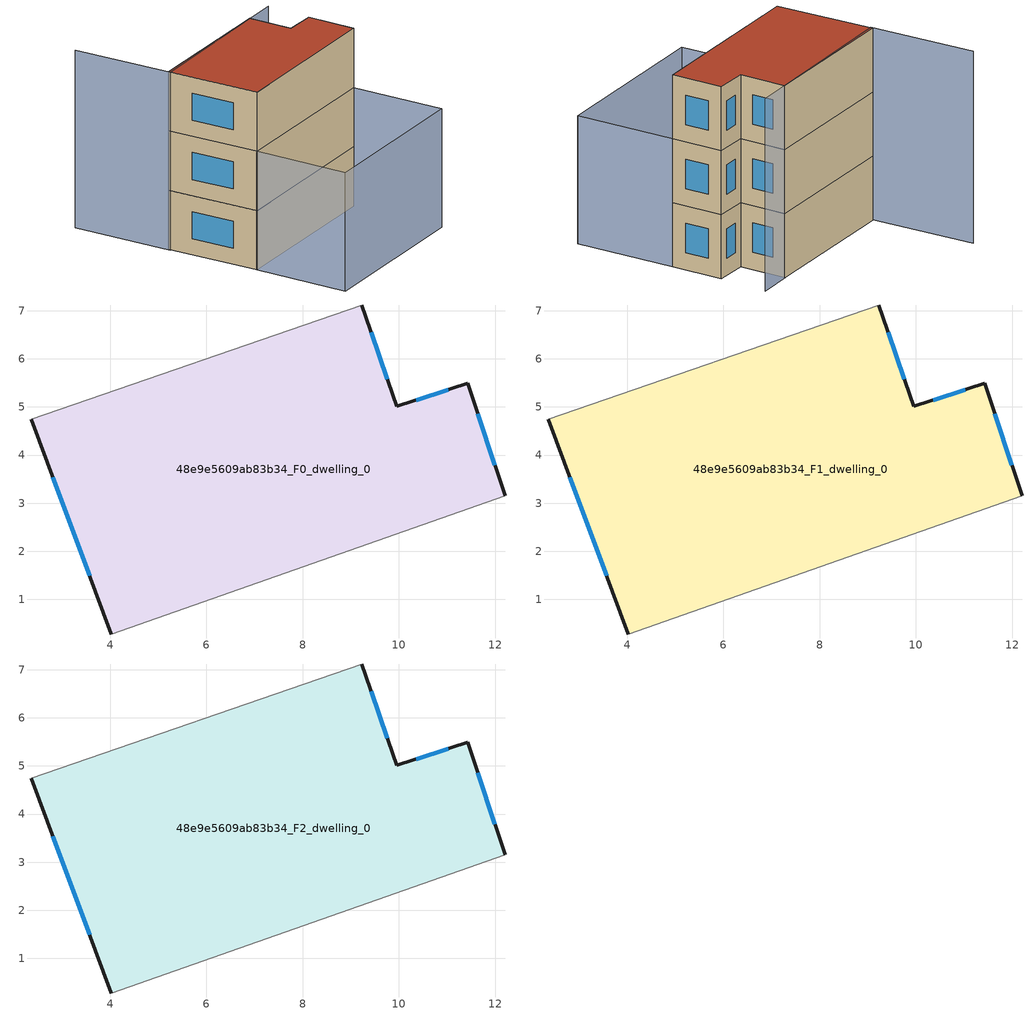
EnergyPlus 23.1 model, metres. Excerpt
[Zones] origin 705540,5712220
48e9e5609ab83b34_F0_dwelling_0
 floor ground (EU_floor_Construction): 11.43,5.49 12.21,3.15 4.02,0.28 2.36,4.75 9.23,7.12 9.96,5.01 z0
 wall outside (EU_wall_Construction): 12.21,3.15 11.43,5.49 9.96,5.01 9.23,7.12 / 2.36,4.75 4.02,0.28 z0:3
 wall adiabatic (EU_wall_Construction): 4.02,0.28 12.21,3.15 / 9.23,7.12 2.36,4.75 z0:3
 window (EU_Window_Construction): 11.03,5.36 10.36,5.14 / 12,3.78 11.64,4.86 / 2.81,3.54 3.57,1.49 / 9.76,5.58 9.42,6.55 z0.81:2.19
48e9e5609ab83b34_F1_dwelling_0
 floor to 48e9e5609ab83b34_F0_dwelling_0 (EU_floor_Construction): 11.43,5.49 12.21,3.15 4.02,0.28 2.36,4.75 9.23,7.12 9.96,5.01 z3
 wall outside (EU_wall_Construction): 12.21,3.15 11.43,5.49 9.96,5.01 9.23,7.12 / 2.36,4.75 4.02,0.28 z3:6
 wall adiabatic (EU_wall_Construction): 4.02,0.28 12.21,3.15 / 9.23,7.12 2.36,4.75 z3:6
 window (EU_Window_Construction): 11.03,5.36 10.36,5.14 / 12,3.78 11.64,4.86 / 2.81,3.54 3.57,1.49 / 9.76,5.58 9.42,6.55 z3.81:5.19
48e9e5609ab83b34_F2_dwelling_0
 floor to 48e9e5609ab83b34_F1_dwelling_0 (EU_floor_Construction): 11.43,5.49 12.21,3.15 4.02,0.28 2.36,4.75 9.23,7.12 9.96,5.01 z6
 wall outside (EU_wall_Construction): 12.21,3.15 11.43,5.49 9.96,5.01 9.23,7.12 / 2.36,4.75 4.02,0.28 z6:9
 wall adiabatic (EU_wall_Construction): 4.02,0.28 12.21,3.15 / 9.23,7.12 2.36,4.75 z6:9
 window (EU_Window_Construction): 11.03,5.36 10.36,5.14 / 12,3.78 11.64,4.86 / 2.81,3.54 3.57,1.49 / 9.76,5.58 9.42,6.55 z6.81:8.19
 roof outside (EU_roof_Construction): 12.21,3.15 11.43,5.49 9.96,5.01 9.23,7.12 2.36,4.75 4.02,0.28 z9
shading: 4.02,0.28 12.21,3.15 / 12.21,3.15 13.79,-1.36 / 13.79,-1.36 5.6,-4.23 / 5.6,-4.23 4.02,0.28 z0:6; 10.81,7.7 2.37,4.62 / 2.37,4.62 0.62,9.42 z0:9
[Building]
EU S2 Campaign: North Axis=0; Terrain=City; Solar Distribution=FullExterior
[Site:Location]
London: Latitude=51.5; Longitude=-0.5; Time Zone=0; Elevation=25
[SizingPeriod:WeatherFileDays]
AnnualSizingPeriod: Begin Month=1; Begin Day of Month=1; End Month=12; End Day of Month=31; Day of Week for Start Day=Monday; Use Weather File Daylight Saving Period=No; Use Weather File Rain and Snow Indicators=No
[MATERIAL]
EU_InternalMass_Material: Roughness=MediumRough; Thickness=0.1; Conductivity=1; Density=1800; Specific Heat=900; Thermal Absorptance=0.9; Solar Absorptance=0.7; Visible Absorptance=0.7
[MATERIAL:NOMASS] Roughness=MediumRough; Thermal Absorptance=0.9; Solar Absorptance=0.7; Visible Absorptance=0.7
Name | Thermal Resistance
EU_wall_NoMass | 0.727863
EU_roof_NoMass | 0.773354
EU_floor_NoMass | 1.79329
[WINDOWMATERIAL:SIMPLEGLAZINGSYSTEM]
EU_Window_SimpleGlazing: UFactor=2.58614; Solar Heat Gain Coefficient=0.76; Visible Transmittance=0.76
[CONSTRUCTION]
EU_wall_Construction: EU_wall_NoMass
EU_roof_Construction: EU_roof_NoMass
EU_floor_Construction: EU_floor_NoMass
EU_Window_Construction: EU_Window_SimpleGlazing
EU_InternalMass_Construction: EU_InternalMass_Material
[ZONE] Type=1; Multiplier=1; Ceiling Height=autocalculate; Floor Area=autocalculate; Part of Total Floor Area=Yes
Name | Volume
48e9e5609ab83b34_F0_dwelling_0 | 114.069
48e9e5609ab83b34_F1_dwelling_0; 48e9e5609ab83b34_F2_dwelling_0 | 114.07
[INTERNALMASS] Construction=EU_InternalMass_Construction; Surface Area=38.0232
Name | Zone or ZoneList
48e9e5609ab83b34_F0_dwelling_0_EU_InternalMass | 48e9e5609ab83b34_F0_dwelling_0
48e9e5609ab83b34_F1_dwelling_0_EU_InternalMass | 48e9e5609ab83b34_F1_dwelling_0
48e9e5609ab83b34_F2_dwelling_0_EU_InternalMass | 48e9e5609ab83b34_F2_dwelling_0
[OTHEREQUIPMENT] Fuel Type=Electricity; Design Level Calculation Method=Watts/Area; Power per Zone Floor Area=1; Fraction Latent=0; Fraction Radiant=0; Fraction Lost=0; Carbon Dioxide Generation Rate=0; EndUse Subcategory=EU_Step8_InternalGains
Name | Zone or ZoneList or Space or SpaceList | Schedule
EU_Step8_InternalGain_48e9e5609ab83b34_F0_dwelling_0_f000 | 48e9e5609ab83b34_F0_dwelling_0 | EU_Step8_GainSchedule_48e9e5609ab83b34_F0_dwelling_0_f000
EU_Step8_InternalGain_48e9e5609ab83b34_F1_dwelling_0_f000 | 48e9e5609ab83b34_F1_dwelling_0 | EU_Step8_GainSchedule_48e9e5609ab83b34_F1_dwelling_0_f000
EU_Step8_InternalGain_48e9e5609ab83b34_F2_dwelling_0_f000 | 48e9e5609ab83b34_F2_dwelling_0 | EU_Step8_GainSchedule_48e9e5609ab83b34_F2_dwelling_0_f000
[ZONEVENTILATION:DESIGNFLOWRATE] Schedule=EU_AlwaysOn; Design Flow Rate Calculation Method=AirChanges/Hour; Air Changes per Hour=0.484901; Ventilation Type=Natural; Fan Pressure Rise=0; Fan Total Efficiency=1; Constant Term Coefficient=1; Temperature Term Coefficient=0; Velocity Term Coefficient=0; Velocity Squared Term Coefficient=0; Minimum Indoor Temperature=-100; Maximum Indoor Temperature=100; Delta Temperature=-100; Minimum Outdoor Temperature=-100; Maximum Outdoor Temperature=100; Maximum Wind Speed=40
Name | Zone or ZoneList or Space or SpaceList
EU_ConstantAir_48e9e5609ab83b34_F0_dwelling_0 | 48e9e5609ab83b34_F0_dwelling_0
EU_ConstantAir_48e9e5609ab83b34_F1_dwelling_0 | 48e9e5609ab83b34_F1_dwelling_0
EU_ConstantAir_48e9e5609ab83b34_F2_dwelling_0 | 48e9e5609ab83b34_F2_dwelling_0
[HVACTEMPLATE:THERMOSTAT] Constant Heating Setpoint=20; Constant Cooling Setpoint=50
EU_HeatOnly_48e9e5609ab83b34_F0_dwelling_0; EU_HeatOnly_48e9e5609ab83b34_F1_dwelling_0; EU_HeatOnly_48e9e5609ab83b34_F2_dwelling_0
[HVACTEMPLATE:ZONE:IDEALLOADSAIRSYSTEM] System Availability Schedule=EU_AlwaysOn; Maximum Heating Supply Air Temperature=50; Minimum Cooling Supply Air Temperature=13; Maximum Heating Supply Air Humidity Ratio=0.0156; Minimum Cooling Supply Air Humidity Ratio=0.0077; Heating Limit=NoLimit; Cooling Limit=NoLimit; Heating Availability Schedule=EU_AlwaysOn; Cooling Availability Schedule=EU_CoolingOff; Dehumidification Control Type=ConstantSensibleHeatRatio; Cooling Sensible Heat Ratio=0.7; Dehumidification Setpoint=60; Humidification Control Type=None; Humidification Setpoint=30; Outdoor Air Method=None; Outdoor Air Flow Rate per Person=0.00944; Outdoor Air Flow Rate per Zone Floor Area=0; Outdoor Air Flow Rate per Zone=0; Demand Controlled Ventilation Type=None; Outdoor Air Economizer Type=NoEconomizer; Heat Recovery Type=None; Sensible Heat Recovery Effectiveness=0.7; Latent Heat Recovery Effectiveness=0.65
Name | Template Thermostat
48e9e5609ab83b34_F0_dwelling_0 | EU_HeatOnly_48e9e5609ab83b34_F0_dwelling_0
48e9e5609ab83b34_F1_dwelling_0 | EU_HeatOnly_48e9e5609ab83b34_F1_dwelling_0
48e9e5609ab83b34_F2_dwelling_0 | EU_HeatOnly_48e9e5609ab83b34_F2_dwelling_0
[SIZING:ZONE] Zone Cooling Design Supply Air Temperature Input Method=SupplyAirTemperature; Zone Cooling Design Supply Air Temperature=13; Zone Heating Design Supply Air Temperature Input Method=SupplyAirTemperature; Zone Heating Design Supply Air Temperature=50; Zone Cooling Design Supply Air Humidity Ratio=0.008; Zone Heating Design Supply Air Humidity Ratio=0.008; Cooling Design Air Flow Method=DesignDay; Cooling Design Air Flow Rate=0; Cooling Minimum Air Flow per Zone Floor Area=0.000762; Cooling Minimum Air Flow=0; Cooling Minimum Air Flow Fraction=0.2; Heating Design Air Flow Method=DesignDay; Heating Design Air Flow Rate=0; Heating Maximum Air Flow per Zone Floor Area=0.002032; Heating Maximum Air Flow=0.141576; Heating Maximum Air Flow Fraction=0.3; Account for Dedicated Outdoor Air System=No; Dedicated Outdoor Air System Control Strategy=NeutralSupplyAir; Dedicated Outdoor Air Low Setpoint Temperature for Design=autosize; Dedicated Outdoor Air High Setpoint Temperature for Design=autosize; Zone Load Sizing Method=Sensible Load Only No Latent Load; Zone Latent Cooling Design Supply Air Humidity Ratio Input Method=HumidityRatioDifference; Zone Cooling Design Supply Air Humidity Ratio Difference=0.005; Zone Latent Heating Design Supply Air Humidity Ratio Input Method=HumidityRatioDifference; Zone Humidification Design Supply Air Humidity Ratio Difference=0.005
48e9e5609ab83b34_F0_dwelling_0; 48e9e5609ab83b34_F1_dwelling_0; 48e9e5609ab83b34_F2_dwelling_0
[SCHEDULE:CONSTANT]
Name | Hourly Value
EU_AlwaysOn | 1
EU_CoolingOff | 0
[SCHEDULE:FILE] Column Number=1; Rows to Skip at Top=0; Number of Hours of Data=8760; Column Separator=Comma; Interpolate to Timestep=No; Minutes per Item=60; Adjust Schedule for Daylight Savings=Yes
Name | File
EU_Step8_GainSchedule_48e9e5609ab83b34_F0_dwelling_0_f000 | ../../schedules/48e9e5609ab83b34/48e9e5609ab83b34_F0_dwelling_0_f000_gain.csv
EU_Step8_GainSchedule_48e9e5609ab83b34_F1_dwelling_0_f000 | ../../schedules/48e9e5609ab83b34/48e9e5609ab83b34_F1_dwelling_0_f000_gain.csv
EU_Step8_GainSchedule_48e9e5609ab83b34_F2_dwelling_0_f000 | ../../schedules/48e9e5609ab83b34/48e9e5609ab83b34_F2_dwelling_0_f000_gain.csv
